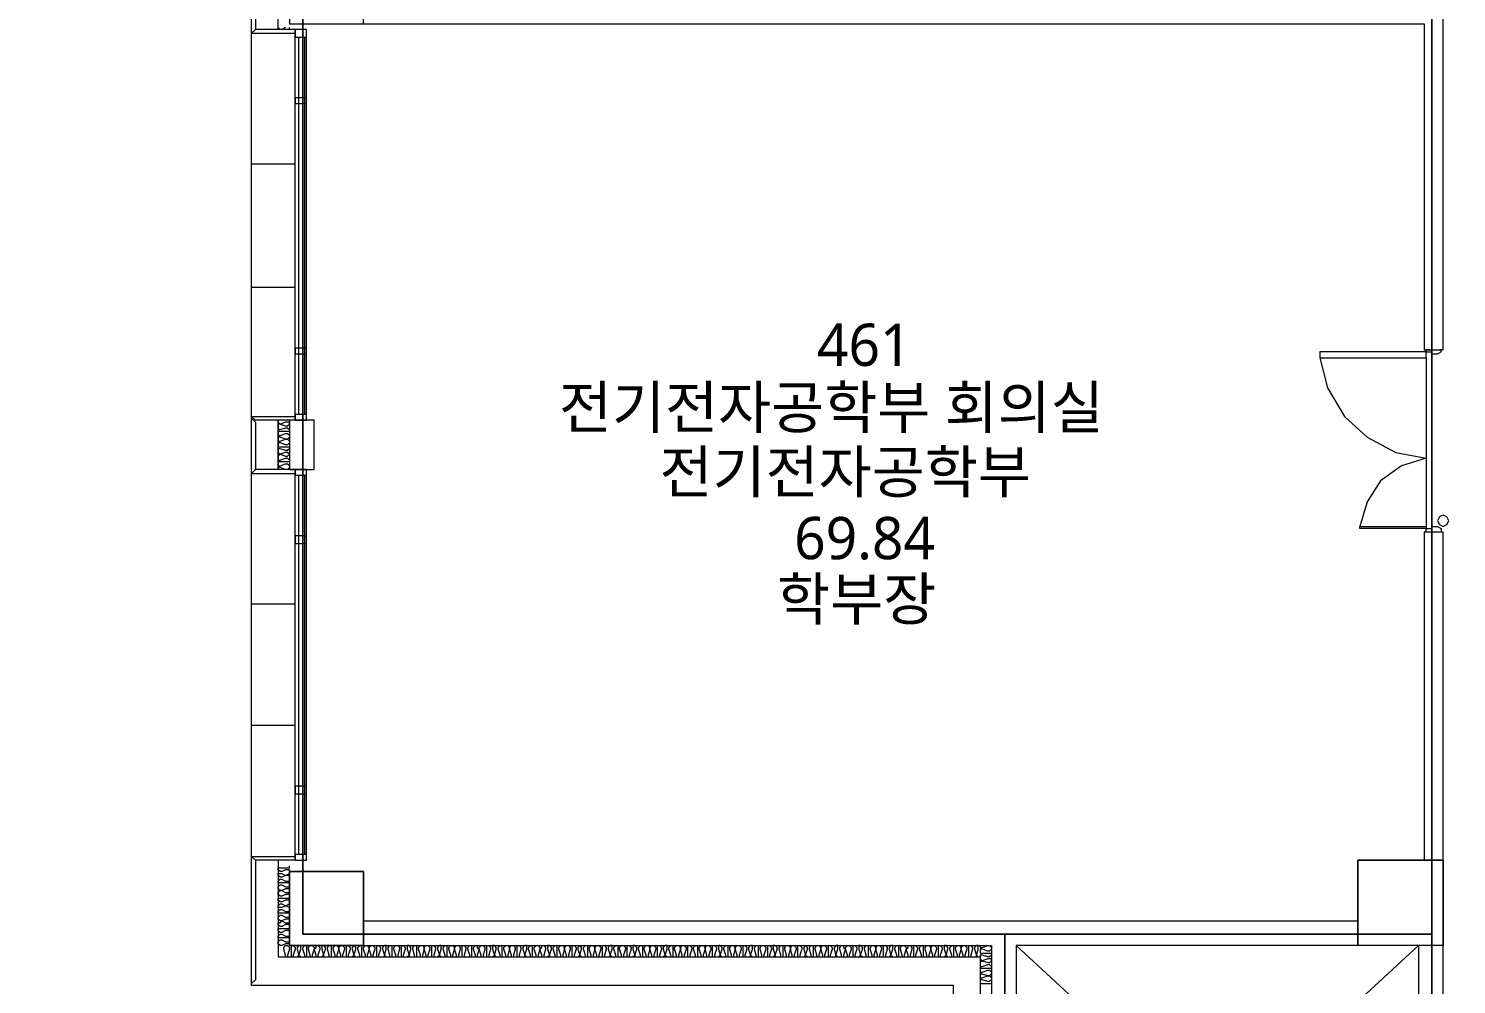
# Model space of a CAD drawing. Header units: millimetres. Extents: x -4005 to 126991, y -1911 to 106703.
# Drawn here: x 60209 to 71906, y 41806 to 49640 of the extents above; entities that cross this region are included whole.
import ezdxf

# ---------------------------------------------------------------- set-up
doc = ezdxf.new("R2010")
doc.units = ezdxf.units.MM
doc.layers.add('PDF_문자', color=7, linetype='Continuous')
doc.layers.add('PDF_형상', color=7, linetype='Continuous')
doc.styles.add('PDF 맑은 고딕', font='malgun.ttf')

msp = doc.modelspace()

# ---------------------------------------------------------------- linework, layer by layer
at = {"layer": 'PDF_형상', "lineweight": 5}
for points in [[(67787, 39389), (67787, 41798), (62036, 41798), (62036, 86505)], [(62253, 49633), (62253, 51933)], [(62953, 49679), (62953, 50270), (62549, 50270), (62549, 51078), (68300, 51078), (68300, 50674), (68502, 50674), (68502, 51280), (62549, 51280), (62549, 51933), (62346, 51933), (62346, 49679), (71642, 49679), (71642, 47006), (71798, 47006), (71798, 49881), (70305, 49881)], [(41703, 38969), (45449, 38969), (49196, 38969), (52958, 38969), (56704, 38969), (60450, 38969), (64445, 38969), (68207, 38969), (68207, 42218), (62455, 42218), (62455, 46073), (62455, 49773)], [(71704, 49773), (71704, 42218), (71704, 34539), (71704, 30979), (68207, 30979), (67057, 30979), (67057, 29704), (64445, 29704), (60450, 29704), (56704, 29704), (52958, 29704), (49196, 29704), (45449, 29704), (41703, 29704)], [(62315, 49648), (62284, 49633), (62269, 49633), (62253, 49648)], [(62346, 49633), (62346, 49648)], [(62393, 46430), (62393, 49633)], [(62486, 46430), (62486, 49633)], [(62424, 46477), (62424, 49571)], [(62471, 46477), (62471, 49571)], [(62393, 48529), (62036, 48529)], [(62393, 47519), (62036, 47519)], [(70787, 46943), (70849, 46695), (70989, 46462), (71176, 46291), (71409, 46166), (71658, 46120), (71456, 46057), (71285, 45933), (71176, 45762), (71114, 45560)], [(71689, 47006), (71658, 47006), (71658, 46990), (71704, 46990), (71704, 46975), (71751, 46975), (71782, 46990), (71782, 47006), (71767, 47006)], [(71658, 46943), (71658, 45560)], [(71704, 46975), (71704, 45560)], [(62393, 42824), (62393, 46026)], [(62424, 42871), (62424, 45980)], [(62471, 42871), (62471, 45980)], [(62486, 42824), (62486, 46026)], [(68300, 39078), (71596, 42125), (71596, 39777), (71798, 39777), (71798, 45513), (71642, 45513), (71642, 42824)], [(71689, 45513), (71658, 45513), (71658, 45544), (71704, 45544), (71704, 45560), (71751, 45560), (71782, 45544), (71782, 45513), (71767, 45513)], [(62393, 44923), (62036, 44923)], [(62393, 43928), (62036, 43928)], [(62253, 42824), (62253, 42031), (68005, 42031), (68005, 39171), (63854, 39171), (65673, 39171)], [(71798, 42824), (71098, 42824), (71098, 42125)], [(62346, 42125), (62346, 42140), (62315, 42140), (62284, 42125), (62269, 42125), (62253, 42140), (62253, 42156), (62269, 42171), (62284, 42171), (62315, 42156), (62346, 42156), (62346, 42171), (62346, 42187), (62315, 42187), (62284, 42187), (62269, 42187), (62253, 42187), (62253, 42202), (62269, 42218), (62284, 42218), (62315, 42202), (62346, 42202), (62346, 42218), (62346, 42249), (62315, 42249), (62284, 42233), (62269, 42233), (62253, 42249), (62253, 42265), (62269, 42265), (62284, 42265), (62315, 42265), (62346, 42265), (62346, 42280), (62346, 42296), (62315, 42296), (62284, 42280), (62269, 42280), (62253, 42296), (62253, 42311), (62269, 42311), (62284, 42327), (62269, 42327), (62253, 42342), (62253, 42358), (62269, 42373), (62284, 42373), (62315, 42358), (62346, 42358), (62346, 42373), (62346, 42389), (62315, 42389), (62284, 42389), (62269, 42389), (62253, 42389), (62253, 42404), (62269, 42420), (62284, 42420), (62315, 42404), (62346, 42404), (62346, 42420), (62346, 42436), (62315, 42451), (62284, 42436), (62269, 42436), (62253, 42436), (62253, 42451), (62269, 42467), (62284, 42467), (62315, 42451), (62346, 42467), (62346, 42482), (62346, 42498), (62315, 42498), (62284, 42482), (62269, 42482), (62253, 42498), (62253, 42513), (62269, 42513), (62284, 42513), (62315, 42513), (62346, 42513), (62346, 42529), (62346, 42544), (62315, 42544), (62284, 42529), (62269, 42529), (62253, 42544), (62253, 42560), (62269, 42575), (62284, 42575), (62269, 42575), (62253, 42591), (62253, 42607), (62269, 42622), (62284, 42622), (62315, 42607), (62346, 42607), (62346, 42622), (62346, 42638), (62315, 42638), (62284, 42638), (62269, 42638), (62253, 42638), (62253, 42653), (62269, 42669), (62284, 42669), (62315, 42653), (62346, 42653), (62346, 42669), (62346, 42700), (62315, 42700), (62284, 42684), (62269, 42684), (62253, 42700), (62253, 42715), (62269, 42715), (62284, 42715), (62315, 42700), (62346, 42715), (62346, 42731), (62346, 42746), (62315, 42746), (62284, 42731), (62269, 42731), (62253, 42746), (62253, 42762), (62269, 42762), (62284, 42762), (62315, 42762), (62346, 42762), (62346, 42778)], [(62953, 42125), (62953, 42731), (62346, 42731), (62346, 42125), (68098, 42125), (68098, 39078), (66326, 39078), (66326, 38876), (68098, 38876), (68098, 30793), (69404, 30793), (69404, 31026)], [(62953, 42327), (71098, 42327)], [(62300, 42031), (62315, 42031), (62315, 42047), (62300, 42094), (62300, 42109), (62315, 42125), (62331, 42125), (62346, 42109), (62346, 42094), (62331, 42047), (62331, 42031), (62346, 42031), (62362, 42031), (62362, 42047), (62362, 42094), (62362, 42109), (62362, 42125), (62378, 42125), (62393, 42109), (62393, 42094), (62378, 42047), (62378, 42031), (62393, 42031), (62409, 42031), (62424, 42047), (62440, 42031), (62455, 42031), (62471, 42031), (62471, 42047), (62455, 42094), (62455, 42109), (62471, 42125), (62486, 42125), (62486, 42109), (62486, 42094), (62486, 42047), (62486, 42031), (62502, 42031), (62517, 42031), (62517, 42047), (62502, 42094), (62502, 42109), (62517, 42125), (62533, 42125), (62549, 42109), (62549, 42094), (62533, 42047), (62533, 42031), (62549, 42031), (62564, 42031), (62564, 42047), (62549, 42094), (62564, 42109), (62564, 42125), (62580, 42125), (62595, 42109), (62595, 42094), (62580, 42047), (62580, 42031), (62595, 42031), (62611, 42031), (62626, 42047), (62626, 42031), (62657, 42031), (62673, 42031), (62673, 42047), (62657, 42094), (62657, 42109), (62673, 42125), (62688, 42125), (62688, 42109), (62688, 42094), (62688, 42047), (62688, 42031), (62704, 42031), (62720, 42031), (62720, 42047), (62704, 42094), (62704, 42109), (62720, 42125), (62735, 42125), (62751, 42109), (62751, 42094), (62735, 42047), (62735, 42031), (62751, 42031), (62766, 42031), (62766, 42047), (62751, 42094), (62751, 42109), (62766, 42125), (62782, 42125), (62797, 42109), (62797, 42094), (62782, 42047), (62782, 42031), (62797, 42031), (62813, 42031), (62813, 42047), (62813, 42094), (62813, 42109), (62813, 42125), (62828, 42125), (62844, 42109), (62844, 42094), (62828, 42047), (62828, 42031), (62844, 42031), (62859, 42031), (62875, 42047), (62891, 42031), (62906, 42031), (62922, 42031), (62922, 42047), (62906, 42094), (62906, 42109), (62922, 42125), (62937, 42125), (62937, 42109), (62937, 42094), (62937, 42047), (62937, 42031), (62953, 42031), (62968, 42031), (62968, 42047), (62953, 42094), (62953, 42109), (62968, 42125), (62984, 42125), (62999, 42109), (62999, 42094), (62984, 42047), (62984, 42031), (62999, 42031), (63015, 42031), (63015, 42047), (62999, 42094), (62999, 42109), (63015, 42125), (63030, 42125), (63046, 42109), (63046, 42094), (63030, 42047), (63030, 42031), (63046, 42031), (63062, 42031), (63062, 42047), (63062, 42094), (63062, 42109), (63062, 42125), (63077, 42125), (63093, 42109), (63093, 42094), (63077, 42047), (63077, 42031), (63093, 42031), (63124, 42031), (63124, 42047), (63139, 42031), (63155, 42031), (63170, 42031), (63170, 42047), (63155, 42094), (63155, 42109), (63170, 42125), (63186, 42125), (63186, 42109), (63186, 42094), (63186, 42047), (63186, 42031), (63201, 42031), (63217, 42031), (63217, 42047), (63201, 42094), (63201, 42109), (63217, 42125), (63233, 42125), (63248, 42109), (63248, 42094), (63233, 42047), (63233, 42031), (63248, 42031), (63264, 42031), (63264, 42047), (63264, 42094), (63264, 42109), (63264, 42125), (63279, 42125), (63295, 42109), (63295, 42094), (63279, 42047), (63279, 42031), (63295, 42031), (63310, 42031), (63326, 42047), (63326, 42031), (63357, 42031), (63372, 42031), (63372, 42047), (63357, 42094), (63357, 42109), (63372, 42125), (63388, 42125), (63388, 42109), (63388, 42094), (63388, 42047), (63388, 42031), (63404, 42031), (63419, 42031), (63419, 42047), (63404, 42094), (63404, 42109), (63419, 42125), (63435, 42125), (63450, 42109), (63450, 42094), (63435, 42047), (63435, 42031), (63450, 42031), (63466, 42031), (63466, 42047), (63450, 42094), (63450, 42109), (63466, 42125), (63481, 42125), (63497, 42109), (63497, 42094), (63481, 42047), (63481, 42031), (63497, 42031), (63512, 42031), (63512, 42047), (63512, 42094), (63512, 42109), (63512, 42125), (63528, 42125), (63543, 42109), (63543, 42094), (63528, 42047), (63528, 42031), (63543, 42031), (63559, 42031), (63575, 42047), (63590, 42031), (63606, 42031), (63621, 42031), (63621, 42047), (63606, 42094), (63606, 42109), (63621, 42125), (63637, 42125), (63637, 42109), (63637, 42094), (63637, 42047), (63637, 42031), (63652, 42031), (63668, 42031), (63668, 42047), (63652, 42094), (63652, 42109), (63668, 42125), (63683, 42125), (63699, 42109), (63699, 42094), (63683, 42047), (63683, 42031), (63699, 42031), (63714, 42031), (63714, 42047), (63699, 42094), (63699, 42109), (63714, 42125), (63730, 42125), (63746, 42109), (63746, 42094), (63730, 42047), (63730, 42031), (63746, 42031), (63761, 42031), (63761, 42047), (63761, 42094), (63761, 42109), (63761, 42125), (63777, 42125), (63792, 42109), (63792, 42094), (63777, 42047), (63777, 42031), (63792, 42031), (63823, 42031), (63823, 42047), (63808, 42094), (63808, 42109), (63823, 42125), (63839, 42125), (63839, 42109), (63839, 42094), (63839, 42047), (63839, 42031), (63854, 42031), (63870, 42031), (63870, 42047), (63854, 42094), (63854, 42109), (63870, 42125), (63885, 42125), (63885, 42109), (63901, 42094), (63885, 42047), (63885, 42031), (63901, 42031), (63916, 42031), (63916, 42047), (63901, 42094), (63901, 42109), (63916, 42125), (63932, 42125), (63948, 42109), (63948, 42094), (63932, 42047), (63932, 42031), (63948, 42031), (63963, 42031), (63963, 42047), (63963, 42094), (63963, 42109), (63963, 42125), (63979, 42125), (63994, 42109), (63994, 42094), (63979, 42047), (63979, 42031), (63994, 42031), (64010, 42031), (64025, 42047), (64041, 42031), (64056, 42031), (64072, 42031), (64072, 42047), (64056, 42094), (64056, 42109), (64072, 42125), (64087, 42125), (64087, 42109), (64087, 42094), (64087, 42047), (64087, 42031), (64103, 42031), (64119, 42031), (64119, 42047), (64103, 42094), (64103, 42109), (64119, 42125), (64134, 42125), (64150, 42109), (64150, 42094), (64134, 42047), (64134, 42031), (64150, 42031), (64165, 42031), (64165, 42047), (64150, 42094), (64150, 42109), (64165, 42125), (64181, 42125), (64196, 42109), (64196, 42094), (64181, 42047), (64181, 42031), (64196, 42031), (64212, 42031), (64212, 42047), (64212, 42094), (64212, 42109), (64212, 42125), (64227, 42125), (64243, 42109), (64243, 42094), (64227, 42047), (64227, 42031), (64243, 42031), (64274, 42031), (64274, 42047), (64290, 42031), (64305, 42031), (64321, 42031), (64321, 42047), (64305, 42094), (64305, 42109), (64321, 42125), (64336, 42125), (64336, 42109), (64336, 42094), (64336, 42047), (64336, 42031), (64352, 42031), (64367, 42031), (64367, 42047), (64352, 42094), (64352, 42109), (64367, 42125), (64383, 42125), (64398, 42109), (64398, 42094), (64383, 42047), (64383, 42031), (64398, 42031), (64414, 42031), (64414, 42047), (64398, 42094), (64414, 42109), (64414, 42125), (64429, 42125), (64445, 42109), (64445, 42094), (64429, 42047), (64429, 42031), (64445, 42031), (64461, 42031), (64476, 42047), (64476, 42031), (64507, 42031), (64523, 42031), (64523, 42047), (64507, 42094), (64507, 42109), (64523, 42125), (64538, 42125), (64538, 42109), (64538, 42094), (64538, 42047), (64538, 42031), (64554, 42031), (64569, 42031), (64569, 42047), (64554, 42094), (64554, 42109), (64569, 42125), (64585, 42125), (64600, 42109), (64600, 42094), (64585, 42047), (64585, 42031), (64600, 42031), (64616, 42031), (64616, 42047), (64600, 42094), (64600, 42109), (64616, 42125), (64632, 42125), (64647, 42109), (64647, 42094), (64632, 42047), (64632, 42031), (64647, 42031), (64663, 42031), (64663, 42047), (64663, 42094), (64663, 42109), (64663, 42125), (64678, 42125), (64694, 42109), (64694, 42094), (64678, 42047), (64678, 42031), (64694, 42031), (64709, 42031), (64725, 42047), (64740, 42031), (64756, 42031), (64771, 42031), (64771, 42047), (64756, 42094), (64756, 42109), (64771, 42125), (64787, 42125), (64787, 42109), (64787, 42094), (64787, 42047), (64787, 42031), (64803, 42031), (64818, 42031), (64818, 42047), (64803, 42094), (64803, 42109), (64818, 42125), (64834, 42125), (64849, 42109), (64849, 42094), (64834, 42047), (64834, 42031), (64849, 42031), (64865, 42031), (64865, 42047), (64849, 42094), (64849, 42109), (64865, 42125), (64880, 42125), (64896, 42109), (64896, 42094), (64880, 42047), (64880, 42031), (64896, 42031), (64911, 42031), (64911, 42047), (64911, 42094), (64911, 42109), (64911, 42125), (64927, 42125), (64942, 42109), (64942, 42094), (64927, 42047), (64927, 42031), (64942, 42031), (64974, 42031), (64974, 42047), (64989, 42031), (65005, 42031), (65020, 42031), (65020, 42047), (65005, 42094), (65005, 42109), (65020, 42125), (65036, 42125), (65036, 42109), (65036, 42094), (65036, 42047), (65036, 42031), (65051, 42031), (65067, 42031), (65067, 42047), (65051, 42094), (65051, 42109), (65067, 42125), (65082, 42125), (65098, 42109), (65098, 42094), (65082, 42047), (65082, 42031), (65098, 42031), (65113, 42031), (65113, 42047), (65113, 42094), (65113, 42109), (65113, 42125), (65129, 42125), (65145, 42109), (65145, 42094), (65129, 42047), (65129, 42031), (65145, 42031), (65160, 42031), (65176, 42047), (65176, 42031), (65207, 42031), (65222, 42031), (65222, 42047), (65207, 42094), (65207, 42109), (65222, 42125), (65238, 42125), (65238, 42109), (65238, 42094), (65238, 42047), (65238, 42031), (65253, 42031), (65269, 42031), (65269, 42047), (65253, 42094), (65253, 42109), (65269, 42125), (65284, 42125), (65300, 42109), (65300, 42094), (65284, 42047), (65284, 42031), (65300, 42031), (65316, 42031), (65316, 42047), (65300, 42094), (65300, 42109), (65316, 42125), (65331, 42125), (65347, 42109), (65347, 42094), (65331, 42047), (65331, 42031), (65347, 42031), (65362, 42031), (65362, 42047), (65362, 42094), (65362, 42109), (65362, 42125), (65378, 42125), (65393, 42109), (65393, 42094), (65378, 42047), (65378, 42031), (65393, 42031), (65409, 42031), (65424, 42047), (65440, 42031), (65455, 42031), (65471, 42031), (65471, 42047), (65455, 42094), (65455, 42109), (65471, 42125), (65487, 42125), (65487, 42109), (65487, 42094), (65487, 42047), (65487, 42031), (65502, 42031), (65518, 42031), (65518, 42047), (65502, 42094), (65502, 42109), (65518, 42125), (65533, 42125), (65549, 42109), (65549, 42094), (65533, 42047), (65533, 42031), (65549, 42031), (65564, 42031), (65564, 42047), (65549, 42094), (65549, 42109), (65564, 42125), (65580, 42125), (65595, 42109), (65595, 42094), (65580, 42047), (65580, 42031), (65595, 42031), (65611, 42031), (65611, 42047), (65611, 42094), (65611, 42109), (65611, 42125), (65626, 42125), (65642, 42109), (65642, 42094), (65626, 42047), (65626, 42031), (65657, 42031), (65673, 42031), (65673, 42047), (65657, 42094), (65657, 42109), (65673, 42125), (65689, 42125), (65689, 42109), (65689, 42094), (65689, 42047), (65689, 42031), (65704, 42031), (65720, 42031), (65720, 42047), (65704, 42094), (65704, 42109), (65720, 42125), (65735, 42125), (65751, 42109), (65751, 42094), (65735, 42047), (65735, 42031), (65751, 42031), (65766, 42031), (65766, 42047), (65751, 42094), (65751, 42109), (65766, 42125), (65782, 42125), (65797, 42109), (65797, 42094), (65782, 42047), (65782, 42031), (65797, 42031), (65813, 42031), (65813, 42047), (65813, 42094), (65813, 42109), (65813, 42125), (65828, 42125), (65844, 42109), (65844, 42094), (65828, 42047), (65828, 42031), (65844, 42031), (65860, 42031), (65875, 42047), (65891, 42031), (65906, 42031), (65922, 42031), (65922, 42047), (65906, 42094), (65906, 42109), (65922, 42125), (65937, 42125), (65937, 42109), (65937, 42094), (65937, 42047), (65937, 42031), (65953, 42031), (65968, 42031), (65968, 42047), (65953, 42094), (65953, 42109), (65968, 42125), (65984, 42125), (65999, 42109), (65999, 42094), (65984, 42047), (65984, 42031), (65999, 42031), (66015, 42031), (66015, 42047), (65999, 42094), (65999, 42109), (66015, 42125), (66031, 42125), (66046, 42109), (66046, 42094), (66031, 42047), (66031, 42031), (66046, 42031), (66062, 42031), (66062, 42047), (66062, 42094), (66062, 42109), (66062, 42125), (66077, 42125), (66093, 42109), (66093, 42094), (66077, 42047), (66077, 42031), (66093, 42031), (66124, 42031), (66124, 42047), (66139, 42031), (66155, 42031), (66170, 42031), (66170, 42047), (66155, 42094), (66155, 42109), (66170, 42125), (66186, 42125), (66186, 42109), (66186, 42094), (66186, 42047), (66186, 42031), (66202, 42031), (66217, 42031), (66217, 42047), (66202, 42094), (66202, 42109), (66217, 42125), (66233, 42125), (66248, 42109), (66248, 42094), (66233, 42047), (66233, 42031), (66248, 42031), (66264, 42031), (66264, 42047), (66264, 42094), (66264, 42109), (66264, 42125), (66279, 42125), (66295, 42109), (66295, 42094), (66279, 42047), (66279, 42031), (66295, 42031), (66310, 42031), (66326, 42047), (66326, 42031), (66357, 42031), (66373, 42031), (66373, 42047), (66357, 42094), (66357, 42109), (66373, 42125), (66388, 42125), (66388, 42109), (66388, 42094), (66388, 42047), (66388, 42031), (66404, 42031), (66419, 42031), (66419, 42047), (66404, 42094), (66404, 42109), (66419, 42125), (66435, 42125), (66450, 42109), (66450, 42094), (66435, 42047), (66435, 42031), (66450, 42031), (66466, 42031), (66466, 42047), (66450, 42094), (66450, 42109), (66466, 42125), (66481, 42125), (66497, 42109), (66497, 42094), (66481, 42047), (66481, 42031), (66497, 42031), (66512, 42031), (66512, 42047), (66512, 42094), (66512, 42109), (66512, 42125), (66528, 42125), (66544, 42109), (66544, 42094), (66528, 42047), (66528, 42031), (66544, 42031), (66559, 42031), (66575, 42047), (66590, 42031), (66606, 42031), (66621, 42031), (66621, 42047), (66606, 42094), (66606, 42109), (66621, 42125), (66637, 42125), (66637, 42109), (66637, 42094), (66637, 42047), (66637, 42031), (66652, 42031), (66668, 42031), (66668, 42047), (66652, 42094), (66652, 42109), (66668, 42125), (66683, 42125), (66699, 42109), (66699, 42094), (66683, 42047), (66683, 42031), (66699, 42031), (66715, 42031), (66715, 42047), (66699, 42094), (66699, 42109), (66715, 42125), (66730, 42125), (66746, 42109), (66746, 42094), (66730, 42047), (66730, 42031), (66746, 42031), (66761, 42031), (66761, 42047), (66761, 42094), (66761, 42109), (66761, 42125), (66777, 42125), (66792, 42109), (66792, 42094), (66777, 42047), (66777, 42031), (66792, 42031), (66823, 42031), (66823, 42047), (66839, 42031), (66854, 42031), (66870, 42031), (66870, 42047), (66854, 42094), (66854, 42109), (66870, 42125), (66886, 42125), (66886, 42109), (66901, 42094), (66886, 42047), (66886, 42031), (66901, 42031), (66917, 42031), (66917, 42047), (66901, 42094), (66901, 42109), (66917, 42125), (66932, 42125), (66948, 42109), (66948, 42094), (66932, 42047), (66932, 42031), (66948, 42031), (66963, 42031), (66963, 42047), (66963, 42094), (66963, 42109), (66963, 42125), (66979, 42125), (66994, 42109), (66994, 42094), (66979, 42047), (66979, 42031), (66994, 42031), (67010, 42031), (67025, 42047), (67041, 42031), (67057, 42031), (67072, 42031), (67072, 42047), (67057, 42094), (67057, 42109), (67072, 42125), (67088, 42125), (67088, 42109), (67088, 42094), (67088, 42047), (67088, 42031), (67103, 42031), (67119, 42031), (67119, 42047), (67103, 42094), (67103, 42109), (67119, 42125), (67134, 42125), (67150, 42109), (67150, 42094), (67134, 42047), (67134, 42031), (67150, 42031), (67165, 42031), (67165, 42047), (67150, 42094), (67150, 42109), (67165, 42125), (67181, 42125), (67196, 42109), (67196, 42094), (67181, 42047), (67181, 42031), (67196, 42031), (67212, 42031), (67212, 42047), (67212, 42094), (67212, 42109), (67212, 42125), (67228, 42125), (67243, 42109), (67243, 42094), (67228, 42047), (67228, 42031), (67243, 42031), (67259, 42031), (67274, 42047), (67290, 42031), (67305, 42031), (67321, 42031), (67321, 42047), (67305, 42094), (67305, 42109), (67321, 42125), (67336, 42125), (67336, 42109), (67336, 42094), (67336, 42047), (67336, 42031), (67352, 42031), (67367, 42031), (67367, 42047), (67352, 42094), (67352, 42109), (67367, 42125), (67383, 42125), (67399, 42109), (67399, 42094), (67383, 42047), (67383, 42031), (67399, 42031), (67414, 42031), (67414, 42047), (67399, 42094), (67414, 42109), (67414, 42125), (67430, 42125), (67445, 42109), (67445, 42094), (67430, 42047), (67430, 42031), (67445, 42031), (67461, 42031), (67461, 42047), (67461, 42094), (67461, 42109), (67461, 42125), (67476, 42125), (67492, 42109), (67492, 42094), (67476, 42047), (67476, 42031), (67507, 42031), (67523, 42031), (67523, 42047), (67507, 42094), (67507, 42109), (67523, 42125), (67538, 42125), (67538, 42109), (67538, 42094), (67538, 42047), (67538, 42031), (67554, 42031), (67569, 42031), (67569, 42047), (67554, 42094), (67554, 42109), (67569, 42125), (67585, 42125), (67601, 42109), (67601, 42094), (67585, 42047), (67585, 42031), (67601, 42031), (67616, 42031), (67616, 42047), (67601, 42094), (67601, 42109), (67616, 42125), (67632, 42125), (67647, 42109), (67647, 42094), (67632, 42047), (67632, 42031), (67647, 42031), (67663, 42031), (67663, 42047), (67663, 42094), (67663, 42109), (67663, 42125), (67678, 42125), (67694, 42109), (67694, 42094), (67678, 42047), (67678, 42031), (67694, 42031), (67709, 42031), (67725, 42047), (67740, 42031), (67756, 42031), (67772, 42031), (67772, 42047), (67756, 42094), (67756, 42109), (67772, 42125), (67787, 42125), (67787, 42109), (67787, 42094), (67787, 42047), (67787, 42031), (67803, 42031), (67818, 42031), (67818, 42047), (67803, 42094), (67803, 42109), (67818, 42125), (67834, 42125), (67849, 42109), (67849, 42094), (67834, 42047), (67834, 42031), (67849, 42031), (67865, 42031), (67865, 42047), (67849, 42094), (67849, 42109), (67865, 42125), (67880, 42125), (67896, 42109), (67896, 42094), (67880, 42047), (67880, 42031), (67896, 42031), (67911, 42031), (67911, 42047), (67911, 42094), (67911, 42109), (67911, 42125), (67927, 42125), (67943, 42109), (67943, 42094), (67927, 42047), (67927, 42031), (67943, 42031), (67974, 42031), (67974, 42047), (67989, 42031), (68005, 42031), (68005, 42016), (68020, 42000), (68005, 41985), (68005, 41969), (68005, 41954), (68020, 41954), (68067, 41969), (68082, 41969), (68098, 41954), (68098, 41938), (68082, 41938), (68067, 41938), (68020, 41938), (68005, 41938), (68005, 41923), (68005, 41907), (68020, 41907), (68067, 41923), (68082, 41923), (68098, 41907), (68098, 41891), (68082, 41876), (68067, 41876), (68020, 41891), (68005, 41891), (68005, 41876), (68005, 41860), (68020, 41860), (68067, 41876), (68082, 41876), (68098, 41860), (68098, 41845), (68082, 41829), (68067, 41829), (68020, 41845), (68005, 41845), (68005, 41829), (68005, 41814), (68020, 41814), (68067, 41814), (68082, 41814), (68098, 41814), (68098, 41798)], [(68005, 42125), (68005, 42109), (68020, 42109), (68067, 42125), (68082, 42125), (68098, 42109), (68098, 42094), (68082, 42078), (68067, 42078), (68020, 42094), (68005, 42094), (68005, 42078), (68005, 42062), (68020, 42062), (68067, 42062), (68082, 42062), (68098, 42062), (68098, 42047), (68082, 42031), (68067, 42031), (68020, 42047), (68005, 42047), (68005, 42031)], [(71798, 42125), (68300, 42125), (68300, 39078), (71906, 39078), (71906, 30793), (71285, 30793), (71285, 31026), (71238, 31026), (71238, 30995), (71254, 30793), (71285, 30793), (71285, 30979), (71502, 30979), (71502, 31181), (71704, 31181), (71704, 34430), (68300, 34430), (68300, 30979), (69404, 30979), (69404, 30793), (69435, 30793), (69450, 30995), (69450, 31026)], [(68300, 42125), (71596, 39078), (71596, 39171), (71798, 39171), (71798, 39078)]]:
    msp.add_lwpolyline(points, dxfattribs=at)
for points in [[(62067, 49633), (62036, 49602), (62036, 51949), (62067, 51918)], [(62067, 49633), (62036, 49602), (62036, 51949), (62067, 51918)], [(70197, 49773), (68393, 49773), (62455, 49773), (62455, 46073), (62455, 42218), (68207, 42218), (71704, 42218), (71704, 49773)], [(62067, 49633), (62036, 49602), (62393, 49602), (62393, 49633)], [(62067, 49633), (62036, 49602), (62393, 49602), (62393, 49633)], [(62486, 49571), (62486, 49633), (62393, 49633), (62393, 49571)], [(62486, 49026), (62486, 49073), (62393, 49073), (62393, 49026)], [(62486, 46975), (62486, 47021), (62393, 47021), (62393, 46975)], [(71658, 46990), (70787, 46990), (70787, 46943), (71658, 46943)], [(62067, 46430), (62036, 46462), (62393, 46462), (62393, 46430)], [(62067, 46430), (62036, 46462), (62393, 46462), (62393, 46430)], [(62067, 46026), (62036, 45995), (62036, 46446), (62067, 46415)], [(62067, 46026), (62036, 45995), (62036, 46446), (62067, 46415)], [(62486, 46430), (62486, 46477), (62393, 46477), (62393, 46430)], [(62269, 46399), (62253, 46399), (62253, 46368), (62253, 46353), (62269, 46353), (62315, 46368), (62331, 46368), (62346, 46353), (62346, 46337), (62331, 46337), (62315, 46337), (62269, 46337), (62253, 46337), (62253, 46322), (62253, 46306), (62269, 46306), (62315, 46322), (62331, 46322), (62346, 46306), (62346, 46291), (62331, 46275), (62315, 46275), (62269, 46291), (62253, 46291), (62253, 46275), (62253, 46260), (62269, 46260), (62315, 46275), (62331, 46275), (62346, 46260), (62346, 46244), (62331, 46228), (62315, 46228), (62269, 46244), (62253, 46244), (62253, 46228), (62253, 46213), (62269, 46213), (62315, 46213), (62331, 46213), (62346, 46213), (62346, 46197), (62331, 46182), (62315, 46182), (62269, 46197), (62253, 46197), (62253, 46182), (62253, 46166), (62269, 46151), (62253, 46135), (62253, 46120), (62253, 46104), (62269, 46104), (62315, 46120), (62331, 46120), (62346, 46104), (62346, 46089), (62331, 46089), (62315, 46089), (62269, 46089), (62253, 46089), (62253, 46073), (62253, 46057), (62269, 46057), (62315, 46073), (62331, 46073), (62346, 46057), (62346, 46042), (62331, 46026), (62315, 46026), (62269, 46042), (62253, 46042), (62253, 46026), (62253, 46430), (62253, 46415)], [(62269, 46399), (62315, 46384), (62331, 46384), (62346, 46399), (62346, 46415), (62331, 46415), (62315, 46415)], [(62549, 46430), (62346, 46430), (62346, 46026), (62549, 46026)], [(62269, 46151), (62315, 46135), (62331, 46135), (62346, 46151), (62331, 46166), (62315, 46166)], [(62067, 46026), (62036, 45995), (62393, 45995), (62393, 46026)], [(62067, 46026), (62036, 45995), (62393, 45995), (62393, 46026)], [(62486, 45980), (62486, 46026), (62393, 46026), (62393, 45980)], [(71751, 45607), (71767, 45576), (71798, 45560), (71829, 45576), (71844, 45607), (71829, 45638), (71798, 45653), (71767, 45638)], [(71658, 45544), (71114, 45544), (71114, 45560), (71658, 45560)], [(62486, 45420), (62486, 45482), (62393, 45482), (62393, 45420)], [(62486, 43368), (62486, 43430), (62393, 43430), (62393, 43368)], [(62067, 41845), (62036, 41814), (62036, 42855), (62067, 42824)], [(62067, 42824), (62036, 42855), (62393, 42855), (62393, 42824)], [(62486, 42824), (62486, 42871), (62393, 42871), (62393, 42824)], [(71098, 42824), (71798, 42824), (71798, 42125), (71098, 42125)], [(62953, 42125), (62346, 42125), (62346, 42731), (62953, 42731)], [(62284, 42575), (62315, 42560), (62346, 42560), (62346, 42575), (62346, 42591), (62315, 42591)], [(62284, 42327), (62315, 42311), (62346, 42311), (62346, 42327), (62346, 42342), (62315, 42342)], [(62424, 42047), (62440, 42094), (62440, 42109), (62440, 42125), (62424, 42125), (62409, 42109), (62409, 42094)], [(62626, 42047), (62642, 42094), (62642, 42109), (62626, 42125), (62611, 42125), (62611, 42109), (62611, 42094)], [(62875, 42047), (62891, 42094), (62891, 42109), (62875, 42125), (62859, 42109), (62859, 42094)], [(63124, 42047), (63139, 42094), (63139, 42109), (63139, 42125), (63124, 42125), (63108, 42109), (63108, 42094)], [(63326, 42047), (63341, 42094), (63341, 42109), (63326, 42125), (63310, 42125), (63310, 42109), (63310, 42094)], [(63575, 42047), (63590, 42094), (63590, 42109), (63590, 42125), (63575, 42125), (63559, 42109), (63559, 42094)], [(64025, 42047), (64041, 42094), (64041, 42109), (64025, 42125), (64010, 42125), (64010, 42109), (64010, 42094)], [(64274, 42047), (64290, 42094), (64290, 42109), (64290, 42125), (64274, 42125), (64258, 42109), (64258, 42094)], [(64476, 42047), (64492, 42094), (64492, 42109), (64476, 42125), (64461, 42125), (64461, 42109), (64461, 42094)], [(64725, 42047), (64740, 42094), (64740, 42109), (64725, 42125), (64709, 42109), (64709, 42094)], [(64974, 42047), (64989, 42094), (64989, 42109), (64989, 42125), (64974, 42125), (64958, 42109), (64958, 42094)], [(65176, 42047), (65191, 42094), (65191, 42109), (65176, 42125), (65160, 42125), (65160, 42109), (65160, 42094)], [(65424, 42047), (65440, 42094), (65440, 42109), (65440, 42125), (65424, 42125), (65409, 42109), (65409, 42094)], [(65875, 42047), (65891, 42094), (65891, 42109), (65875, 42125), (65860, 42125), (65860, 42109), (65860, 42094)], [(66124, 42047), (66139, 42094), (66139, 42109), (66139, 42125), (66124, 42125), (66108, 42109), (66108, 42094)], [(66326, 42047), (66341, 42094), (66341, 42109), (66326, 42125), (66310, 42125), (66310, 42109), (66310, 42094)], [(66575, 42047), (66590, 42094), (66590, 42109), (66575, 42125), (66559, 42109), (66559, 42094)], [(66823, 42047), (66839, 42094), (66839, 42109), (66839, 42125), (66823, 42125), (66808, 42109), (66808, 42094)], [(67025, 42047), (67041, 42094), (67041, 42109), (67025, 42125), (67010, 42125), (67010, 42109), (67010, 42094)], [(67274, 42047), (67290, 42094), (67290, 42109), (67290, 42125), (67274, 42125), (67259, 42109), (67259, 42094)], [(67725, 42047), (67740, 42094), (67740, 42109), (67725, 42125), (67709, 42125), (67709, 42109), (67709, 42094)], [(67974, 42047), (67989, 42094), (67989, 42109), (67989, 42125), (67974, 42125), (67958, 42109), (67958, 42094)], [(68207, 42218), (68207, 38969), (68207, 34539), (71704, 34539), (71704, 42218)], [(68020, 42000), (68067, 41985), (68082, 41985), (68098, 42000), (68098, 42016), (68082, 42016), (68067, 42016)]]:
    msp.add_lwpolyline(points, close=True, dxfattribs=at)

# ---------------------------------------------------------------- texts
at = {"layer": 'PDF_문자', "attachment_point": 4, "style": 'PDF 맑은 고딕'}
for s, insert, char_height in [('461', (66668, 47046), 346.4), ('전기전자공학부 회의실', (64554, 46518), 346.35), ('전기전자공학부', (65378, 45989), 346.4), ('69.84', (66481, 45461), 346.4), ('학부장', (66341, 44947), 346.4)]:
    msp.add_mtext(s, dxfattribs=dict(at, insert=insert, char_height=char_height))

doc.saveas('drawing.dxf')
